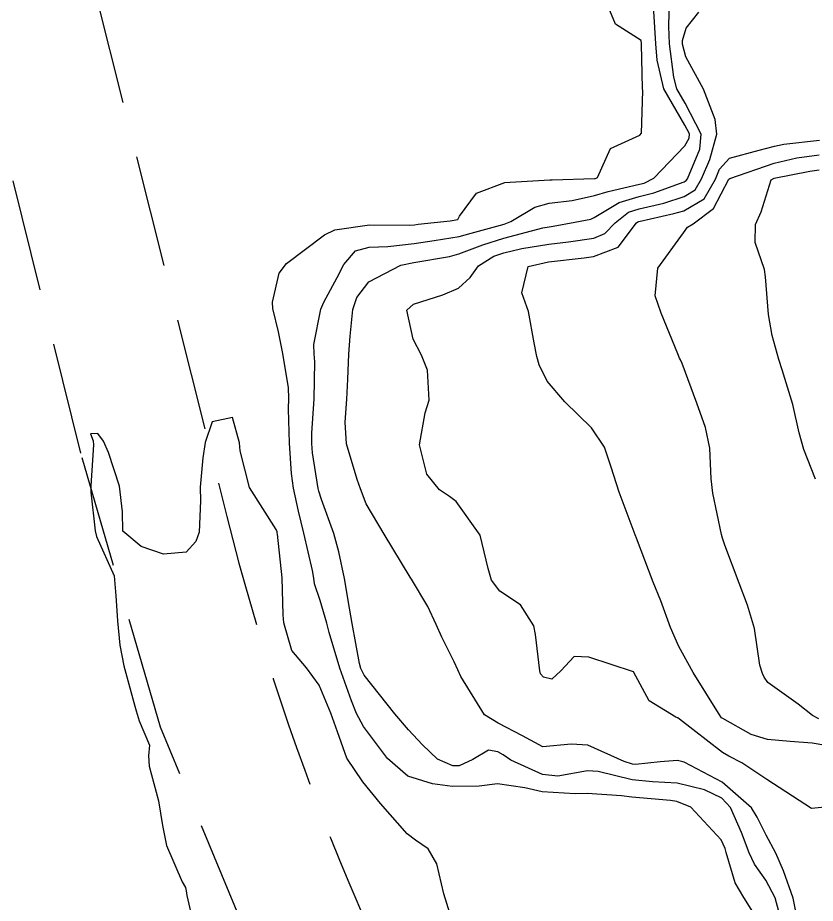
# Model space of a CAD drawing. Header units: metres. Extents: x 298520 to 308411, y 7433745 to 7450750.
# Drawn here: x 304811.06 to 304846.61, y 7439018.64 to 7439058.11 of the extents above; entities that cross this region are included whole.
import ezdxf

# ---------------------------------------------------------------- set-up
doc = ezdxf.new("R2010")
doc.units = ezdxf.units.M
doc.header["$LTSCALE"] = 10
doc.linetypes.add('DASHED', pattern=[0.75, 0.5, -0.25])
for name, color, linetype in [('Curvas de Nivel 1m', 11, 'Continuous'), ('Curvas de Nivel 5m', 15, 'Continuous'), ('Vias Secundárias', 230, 'DASHED')]:
    doc.layers.add(name, color=color, linetype=linetype)

msp = doc.modelspace()

# ---------------------------------------------------------------- linework, layer by layer
at = {"layer": 'Curvas de Nivel 1m', "flags": 128}
for points, elevation in [([(304844.371, 7439017.388), (304843.421, 7439018.895), (304843.043, 7439019.544), (304842.63, 7439020.907), (304842.586, 7439021.079), (304842.418, 7439021.465), (304841.063, 7439022.924), (304840.437, 7439023.18), (304840.155, 7439023.216), (304838.439, 7439023.368), (304837.976, 7439023.429), (304836.441, 7439023.538), (304835.91, 7439023.516), (304834.442, 7439023.606), (304833.668, 7439023.788), (304832.447, 7439023.966), (304831.621, 7439023.863), (304830.445, 7439023.837), (304829.549, 7439023.96), (304828.451, 7439024.309), (304827.537, 7439025.089), (304826.477, 7439026.519), (304826.157, 7439027.103), (304825.936, 7439027.661), (304825.426, 7439029.111), (304824.943, 7439030.702), (304824.837, 7439031.117), (304824.543, 7439032.135), (304824.295, 7439032.869), (304824.258, 7439033.124), (304824.208, 7439033.476), (304823.817, 7439035.131), (304823.57, 7439036.112), (304823.349, 7439037.139), (304823.262, 7439037.793), (304823.18, 7439039.142), (304823.134, 7439040.655), (304823.149, 7439041.143), (304823.128, 7439041.613), (304822.876, 7439043.147), (304822.687, 7439044.104), (304822.438, 7439045.153), (304822.425, 7439045.433), (304822.719, 7439046.724), (304823.043, 7439047.145), (304824.736, 7439048.433), (304825.203, 7439048.65), (304826.741, 7439048.879), (304828.532, 7439048.864), (304828.741, 7439048.881), (304828.909, 7439048.901), (304830.341, 7439049.054), (304830.679, 7439049.115), (304830.746, 7439049.269), (304831.511, 7439050.293), (304832.769, 7439050.755), (304833.016, 7439050.779), (304834.771, 7439050.879), (304834.886, 7439050.884), (304836.772, 7439050.938), (304836.807, 7439050.945), (304836.9, 7439050.979), (304837.487, 7439052.271), (304838.792, 7439052.875), (304838.861, 7439052.959), (304838.918, 7439054.852), (304838.913, 7439054.949), (304838.868, 7439056.925), (304838.869, 7439056.95), (304838.844, 7439057.091), (304837.703, 7439057.819), (304837.233, 7439058.974)], 716), ([(304845.927, 7439017.307), (304845.614, 7439018.868), (304845.194, 7439020.083), (304844.854, 7439020.876), (304844.421, 7439021.677), (304844.022, 7439022.479), (304843.758, 7439022.89), (304842.45, 7439024.043), (304840.757, 7439024.927), (304840.464, 7439025.005), (304839.687, 7439024.942), (304838.596, 7439024.823), (304838.461, 7439024.835), (304838.093, 7439024.964), (304836.47, 7439025.68), (304835.723, 7439025.735), (304834.469, 7439025.608), (304833.555, 7439026.095), (304832.479, 7439026.671), (304831.87, 7439027.036), (304830.805, 7439028.75), (304830.674, 7439029.048), (304830.516, 7439029.406), (304829.962, 7439030.494), (304829.707, 7439031.062), (304829.334, 7439031.861), (304828.607, 7439033.079), (304828.554, 7439033.169), (304827.4, 7439035.092), (304826.596, 7439036.439), (304826.338, 7439037.103), (304826.192, 7439037.519), (304825.715, 7439039.109), (304825.663, 7439040.085), (304825.736, 7439041.109), (304825.77, 7439042.001), (304825.827, 7439043.108), (304825.881, 7439043.912), (304825.999, 7439045.107), (304826.181, 7439045.632), (304826.715, 7439046.333), (304828.135, 7439047.079), (304828.724, 7439047.202), (304830.312, 7439047.469), (304830.728, 7439047.58), (304831.795, 7439047.977), (304832.735, 7439048.275), (304834.471, 7439048.735), (304834.741, 7439048.79), (304834.925, 7439048.814), (304835.888, 7439048.989), (304836.6, 7439049.127), (304836.746, 7439049.197), (304837.861, 7439049.865), (304838.761, 7439050.141), (304839.412, 7439050.302), (304840.771, 7439050.793), (304840.856, 7439050.845), (304840.906, 7439050.929), (304841.456, 7439052.253), (304841.522, 7439052.923), (304840.813, 7439054.292), (304840.444, 7439054.934), (304840.307, 7439055.456), (304840.105, 7439056.937), (304840.078, 7439057.71), (304840.116, 7439058.937)], 718), ([(304844.984, 7439018.274), (304844.826, 7439018.876), (304844.401, 7439019.675), (304843.898, 7439020.378), (304843.655, 7439020.891), (304843.326, 7439021.8), (304842.836, 7439022.904), (304842.439, 7439023.324), (304841.67, 7439023.693), (304840.449, 7439023.989), (304839.35, 7439024.046), (304838.451, 7439024.144), (304836.925, 7439024.506), (304836.456, 7439024.54), (304835.139, 7439024.307), (304834.454, 7439024.378), (304833.043, 7439025.021), (304832.692, 7439025.253), (304832.466, 7439025.385), (304832.043, 7439025.458), (304831.35, 7439025.041), (304830.739, 7439024.766), (304830.459, 7439024.768), (304829.775, 7439025.06), (304829.097, 7439025.699), (304828.476, 7439026.374), (304827.863, 7439027.086), (304826.508, 7439028.802), (304826.357, 7439029.102), (304826.3, 7439029.318), (304825.974, 7439031.106), (304825.851, 7439031.796), (304825.621, 7439033.109), (304825.378, 7439034.305), (304825.153, 7439035.114), (304824.598, 7439036.633), (304824.478, 7439036.999), (304824.449, 7439037.122), (304824.204, 7439038.711), (304824.166, 7439039.127), (304824.17, 7439039.587), (304824.268, 7439041.126), (304824.311, 7439042.767), (304824.281, 7439043.126), (304824.264, 7439043.542), (304824.568, 7439045.122), (304824.706, 7439045.436), (304825.302, 7439046.529), (304825.603, 7439047.111), (304826.116, 7439047.719), (304826.731, 7439047.884), (304827.557, 7439047.913), (304828.733, 7439048.047), (304829.623, 7439048.172), (304830.736, 7439048.362), (304831.278, 7439048.504), (304832.742, 7439048.912), (304833.033, 7439049.026), (304834.105, 7439049.658), (304834.755, 7439049.838), (304835.78, 7439049.967), (304836.761, 7439050.177), (304837.374, 7439050.364), (304838.769, 7439050.687), (304838.988, 7439050.738), (304839.409, 7439050.95), (304840.788, 7439052.393), (304840.98, 7439052.74), (304841, 7439052.928), (304840.799, 7439053.314), (304839.863, 7439054.94), (304839.563, 7439056.216), (304839.499, 7439056.943), (304839.411, 7439058.391)], 717), ([(304848.234, 7439023.044), (304846.433, 7439022.86), (304844.452, 7439024.156), (304843.336, 7439024.897), (304842.752, 7439025.192), (304842.467, 7439025.361), (304840.561, 7439026.85), (304840.483, 7439026.905), (304840.462, 7439026.91), (304840.396, 7439026.931), (304839.203, 7439027.662), (304838.503, 7439028.96), (304836.512, 7439029.601), (304835.868, 7439029.631), (304835.273, 7439028.992), (304834.866, 7439028.63), (304834.5, 7439028.71), (304834.369, 7439028.87), (304834.327, 7439029.003), (304834.144, 7439030.621), (304834.061, 7439031.007), (304833.472, 7439031.945), (304832.548, 7439032.548), (304832.178, 7439033.034), (304832.034, 7439033.562), (304831.672, 7439035.039), (304830.598, 7439036.539), (304830.31, 7439036.765), (304829.864, 7439037.061), (304829.3, 7439037.76), (304828.963, 7439039.075), (304829.218, 7439040.491), (304829.398, 7439041.063), (304829.333, 7439042.396), (304829.065, 7439043.066), (304828.684, 7439043.777), (304828.403, 7439045.075), (304828.706, 7439045.333), (304830.015, 7439045.751), (304830.713, 7439046.049), (304831.233, 7439046.53), (304831.6, 7439047.041), (304832.285, 7439047.476), (304832.729, 7439047.629), (304833.526, 7439047.814), (304834.733, 7439048.009), (304835.604, 7439048.121), (304836.736, 7439048.288), (304837.227, 7439048.486), (304837.694, 7439048.97), (304838.281, 7439049.434), (304838.752, 7439049.588), (304839.852, 7439049.848), (304840.761, 7439050.137), (304841.254, 7439050.437), (304841.541, 7439050.922), (304841.91, 7439051.79), (304842.213, 7439052.916), (304842.151, 7439053.568), (304841.618, 7439054.922), (304840.837, 7439056.37), (304840.692, 7439056.932), (304840.689, 7439057.087), (304840.85, 7439057.637), (304841.424, 7439058.357)], 719), ([(304846.766, 7439026.857), (304846.484, 7439027.005), (304845.85, 7439027.506), (304844.499, 7439028.471), (304844.331, 7439028.713), (304844.253, 7439028.884), (304844.14, 7439029.254), (304843.895, 7439030.89), (304843.579, 7439031.93), (304843.217, 7439032.9), (304842.578, 7439034.605), (304842.472, 7439034.911), (304842.426, 7439035.07), (304842.034, 7439036.916), (304841.965, 7439037.56), (304841.912, 7439038.917), (304841.708, 7439039.848), (304841.327, 7439040.923), (304840.671, 7439042.693), (304840.598, 7439042.857), (304840.559, 7439042.932), (304840.476, 7439043.133), (304839.736, 7439044.945), (304839.472, 7439045.71), (304839.584, 7439046.947), (304840.739, 7439048.525), (304840.905, 7439048.765), (304841.164, 7439048.926), (304842.065, 7439049.606), (304842.76, 7439050.91), (304842.802, 7439050.938), (304844.78, 7439051.625), (304845.788, 7439051.864), (304846.784, 7439051.989)], 721), ([(304846.61, 7439037.537), (304846.094, 7439038.865), (304845.89, 7439039.612), (304845.602, 7439040.871), (304845.129, 7439042.415), (304844.983, 7439042.877), (304844.689, 7439043.945), (304844.515, 7439044.883), (304844.391, 7439046.557), (304844.338, 7439046.886), (304843.932, 7439048.089), (304843.937, 7439048.892), (304844.19, 7439049.45), (304844.647, 7439050.882), (304844.774, 7439050.953), (304846.367, 7439051.274), (304846.778, 7439051.334)], 722)]:
    msp.add_lwpolyline(points, dxfattribs=dict(at, elevation=elevation))
at = {"layer": 'Curvas de Nivel 5m', "flags": 128}
for points, elevation in [([(304847.771, 7439025.546), (304846.472, 7439025.769), (304845.495, 7439025.848), (304844.473, 7439025.934), (304843.748, 7439026.164), (304842.483, 7439026.869), (304842.433, 7439026.91), (304842.287, 7439027.11), (304841.169, 7439028.923), (304840.52, 7439030.076), (304840.151, 7439030.936), (304839.717, 7439032.115), (304839.385, 7439032.948), (304838.637, 7439034.904), (304838.621, 7439034.959), (304838.612, 7439034.988), (304838.584, 7439035.054), (304837.869, 7439036.967), (304837.514, 7439038.071), (304837.21, 7439038.974), (304836.636, 7439039.833), (304835.443, 7439040.992), (304834.662, 7439041.902), (304834.301, 7439042.638), (304834.192, 7439043.007), (304834.077, 7439043.614), (304833.822, 7439045.013), (304833.533, 7439045.84), (304833.813, 7439047.014), (304834.725, 7439047.233), (304836.302, 7439047.41), (304836.728, 7439047.462), (304837.817, 7439047.884), (304838.638, 7439048.961), (304838.693, 7439049.011), (304838.744, 7439049.029), (304840.308, 7439049.378), (304840.751, 7439049.5), (304841.651, 7439050.03), (304842.157, 7439050.916), (304842.339, 7439051.352), (304842.782, 7439051.841), (304844.102, 7439052.206), (304844.788, 7439052.378), (304845.198, 7439052.467), (304846.791, 7439052.65)], 720), ([(304830.377, 7439018.007), (304830.058, 7439019.055), (304829.739, 7439020.393), (304829.354, 7439021.066), (304828.787, 7439021.445), (304828.419, 7439021.729), (304827.231, 7439023.092), (304826.447, 7439024.051), (304825.73, 7439025.107), (304825.312, 7439026.274), (304825.016, 7439027.115), (304824.501, 7439028.353), (304823.936, 7439029.129), (304823.284, 7439029.902), (304822.917, 7439031.144), (304822.891, 7439031.499), (304822.85, 7439033.146), (304822.645, 7439035.087), (304822.631, 7439035.149), (304822.622, 7439035.188), (304822.584, 7439035.302), (304821.395, 7439037.162), (304820.979, 7439038.806), (304820.943, 7439039.167), (304820.64, 7439040.292), (304819.723, 7439040.093), (304819.411, 7439039.182), (304819.312, 7439038.487), (304819.195, 7439037.184), (304819.204, 7439036.577), (304819.158, 7439035.184), (304819.006, 7439034.756), (304818.569, 7439034.293), (304817.568, 7439034.205), (304816.573, 7439034.535), (304815.748, 7439035.228), (304815.735, 7439036.085), (304815.603, 7439037.23), (304815.117, 7439038.736), (304814.892, 7439039.237), (304814.628, 7439039.58), (304814.307, 7439039.566), (304814.42, 7439039.243), (304814.449, 7439039.071), (304814.318, 7439037.244), (304814.323, 7439036.967), (304814.521, 7439035.241), (304814.579, 7439034.99), (304815.361, 7439033.232), (304815.439, 7439032.336), (304815.504, 7439031.23), (304815.608, 7439030.143), (304815.79, 7439029.227), (304816.291, 7439027.417), (304816.337, 7439027.221), (304816.478, 7439026.763), (304816.943, 7439025.688), (304816.892, 7439025.216), (304816.916, 7439024.756), (304817.336, 7439023.211), (304817.523, 7439022.108), (304817.689, 7439021.207), (304818.397, 7439019.598), (304818.538, 7439019.341), (304818.568, 7439019.197), (304818.604, 7439018.982), (304819.011, 7439017.19)], 715)]:
    msp.add_lwpolyline(points, dxfattribs=dict(at, elevation=elevation))
at = {"layer": 'Vias Secundárias'}
for points in [[(304770.667, 7439247.553), (304776.521, 7439228.827), (304782.872, 7439203.001), (304791.845, 7439164.182), (304797.289, 7439133.628), (304804.551, 7439101.634), (304812.715, 7439066.458), (304820.379, 7439035.884, 0.038134), (304825.822, 7439019.558, 0.051572), (304841.466, 7438990.998, -0.05251), (304852.87, 7438970.086, -0.060927)], [(304848.904, 7438963.208, 0.006078), (304841.187, 7438981.813, 0.024282), (304838.581, 7438987.154), (304829.948, 7439000.13), (304821.169, 7439017.478), (304817.426, 7439026.488), (304813.878, 7439038.706), (304808.183, 7439061.604), (304801.832, 7439091.236), (304794.45, 7439122.624), (304788.652, 7439148.136), (304782.855, 7439175.812), (304774.445, 7439212.817), (304768.281, 7439235.066), (304765.52, 7439241.636)]]:
    msp.add_lwpolyline(points, format="xyb", dxfattribs=at)

doc.saveas('drawing.dxf')
